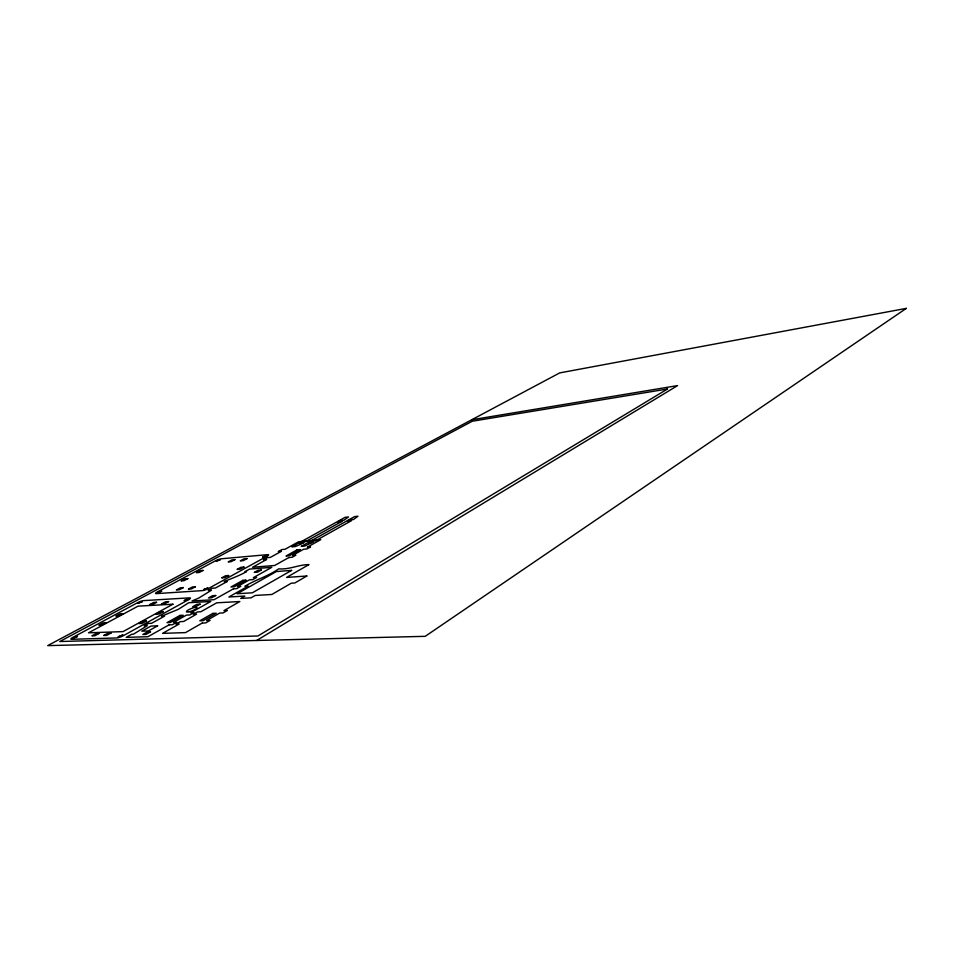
<?xml version="1.0" encoding="UTF-8"?>
<svg xmlns="http://www.w3.org/2000/svg" width="954" height="954" viewBox="0 0 954 954"><rect width="100%" height="100%" fill="white"/><g stroke="black" fill="none" stroke-linecap="round" stroke-linejoin="round"><path stroke-width="1.43" d="M256.698 640.48L677.555 385.607L471.634 419.808M303.491 541.276L299.818 542.981L300.558 542.909L299.496 543.494L303.766 542.599L300.82 544.245L295.323 546.523L291.936 546.833L345.145 517.318L348.532 516.949L343.917 520.264L339.958 520.693L337.919 522.16L342.128 521.254L305.65 541.55L303.777 541.729L304.839 541.145M122.78 635.006L118.272 636.807L122.78 635.006M220.135 559.712L216.224 561.131L220.135 559.748M207.805 587.986L203.607 589.62L207.757 588.105M188.32 598.921L184.074 600.615L188.32 598.957M77.393 636.461L73.017 638.202L77.381 636.509M266.619 555.61L262.588 557.076L266.619 555.61M161.655 591.098L157.577 592.672L161.655 591.098M142.301 601.664L138.151 603.166L142.301 601.664M906.3 308.38L425.222 636.33L47.7 645.619L559.688 372.907L906.3 308.38M667.49 388.993L257.926 635.984L59.768 641.529L472.254 421.239L667.49 388.993M306.842 576.001L294.858 582.966L291.28 583.204L271.878 594.461L255.195 595.451L251.045 597.824L240.73 598.42L244.88 596.059L228.865 597.001L248.207 586.078L244.88 586.305C255.863 579.531 267.943 576.395 278.699 568.846C289.515 569.776 298.459 564.649 308.965 564.577L286.558 577.444L306.842 576.001M202.224 623.045L185.517 632.609L162.562 633.361L179.221 623.964L175.93 624.095L180.306 621.626L183.597 621.495L196.584 614.161L193.292 614.316L197.573 611.908L200.865 611.741L216.713 602.809L239.836 601.533L223.951 610.62L227.386 610.453L223.093 612.921L219.658 613.076L206.624 620.529L210.059 620.398L205.659 622.914L202.224 623.045M212.837 613.398L199.815 620.815L203.202 620.672L216.236 613.243L212.837 613.398M291.614 570.385L252.357 592.804L237.129 593.734L276.338 571.553L291.614 570.385M288.823 557.553L274.68 565.483L252.548 567.272L266.667 559.449L263.495 559.724L267.215 557.673L270.387 557.386L281.442 551.269L278.27 551.567L281.907 549.552L285.091 549.254L298.59 541.777L320.771 539.63L307.26 547.202L310.563 546.904L306.914 548.955L303.61 549.254L292.556 555.455L295.847 555.168L292.127 557.267L288.823 557.553M169.096 624.858L147.942 636.723L126.202 637.355L131.807 634.255L133.417 634.207L147.274 625.693L144.149 625.812L148.514 623.403L151.638 623.284L164.589 616.117L161.453 616.26L178.243 609.367L188.809 602.701L210.786 601.473L190.764 612.706L194.02 612.551L189.739 614.96L186.471 615.103L173.473 622.402L176.728 622.27L172.352 624.727L169.096 624.858M233.444 588.833L214.018 599.72L192.028 600.972L198.814 598.027L211.406 590.252L208.246 590.454L212.265 588.236L215.413 588.034L227.338 581.439L224.178 581.654C231.631 578.339 239.323 575.811 246.502 571.601L244.868 571.732L249.662 569.073L271.783 567.32L253.359 577.659L256.638 577.42L252.703 579.638L249.411 579.865L237.463 586.567L240.754 586.352L236.723 588.618L233.444 588.833M309.931 542.397L308.869 542.981L313.198 542.087L304.708 546.034L301.285 546.344L354.554 516.615L357.988 516.233L353.385 519.584L351.12 519.381L347.59 521.015L351.609 520.586L315.082 541.025L312.876 540.751L309.179 542.468L309.931 542.397M297.064 549.85L286.009 556.027L289.277 555.741L300.331 549.552L297.064 549.85M150.493 631.894L146.022 634.386L142.826 634.493L147.298 632.001L150.493 631.894M180.008 615.402L167.022 622.652L170.241 622.533L183.228 615.258L180.008 615.402M200.125 604.168L195.928 606.505L192.708 606.684L196.894 604.347L200.125 604.168M215.747 595.499L211.645 597.788L208.413 597.979L212.515 595.69L215.747 595.499M261.384 569.991L257.532 572.15L254.277 572.4L258.14 570.242L261.384 569.991M242.888 580.33L230.951 586.996L234.207 586.782L246.144 580.104L242.888 580.33M157.637 625.812L148.43 630.952L141.836 631.166L151.03 626.074L157.637 625.812M228.65 575.512L224.762 577.647L221.65 577.885L225.538 575.751L228.65 575.512M243.962 567.081L240.169 569.168L237.045 569.419L240.849 567.332L243.962 567.081M146.308 621.03L141.979 623.415L138.902 623.546L143.231 621.161L146.308 621.03M163.372 611.633L159.139 613.971L156.062 614.114L160.284 611.788L163.372 611.633M267.215 556.099L208.294 588.606A4.52 0.93 -21.1 0 1 202.355 590.621L156.301 593.626A4.376 0.859 -21.3 0 1 157.207 592.017L215.747 560.654A4.174 0.799 -20.8 0 1 221.233 558.794L267.669 554.644A4.293 0.871 -20.5 0 1 267.215 556.099M188.773 599.565L123.09 635.817A4.853 1.026 -22 0 1 116.793 637.952L71.514 639.299A4.71 0.93 -22.2 0 1 72.838 637.391L137.817 602.57A4.46 0.871 -21.5 0 1 143.601 600.615L189.584 597.848A4.591 0.954 -21.3 0 1 188.773 599.565M172.936 604.204L123.042 631.608L88.507 632.812L138.02 606.16L172.936 604.204M195.403 586.77L191.432 588.928L188.403 589.143L192.374 586.972L195.403 586.77M247.05 558.591L243.342 560.606L240.289 560.869L243.985 558.853L247.05 558.591M111.129 632.955L106.705 635.376L103.712 635.471L108.136 633.062L111.129 632.955M168.584 601.592L164.47 603.834L161.453 604.013L165.567 601.771L168.584 601.592M183.347 587.592L179.388 589.751L176.407 589.942L180.378 587.807L183.347 587.592M234.911 559.652L231.214 561.656L228.221 561.918L231.917 559.915L234.911 559.652M99.264 633.361L94.851 635.758L91.918 635.853L96.33 633.468L99.264 633.361M156.575 602.296L152.473 604.514L149.516 604.681L153.618 602.463L156.575 602.296M187.843 578.613L183.979 580.688L181.069 580.903L184.921 578.839L187.843 578.613M203.083 570.42L199.303 572.448L196.381 572.686L200.161 570.659L203.083 570.42M106.061 622.771L101.768 625.073L98.894 625.192L103.175 622.89L106.061 622.771M122.983 613.672L118.785 615.926L115.899 616.069L120.097 613.816L122.983 613.672M189.13 611.788A5.7 1.216 -21.4 0 0 197.073 607.674A5.7 1.216 -21.4 0 0 189.011 609.558A5.7 1.216 -21.4 0 0 189.13 611.788"/></g></svg>
